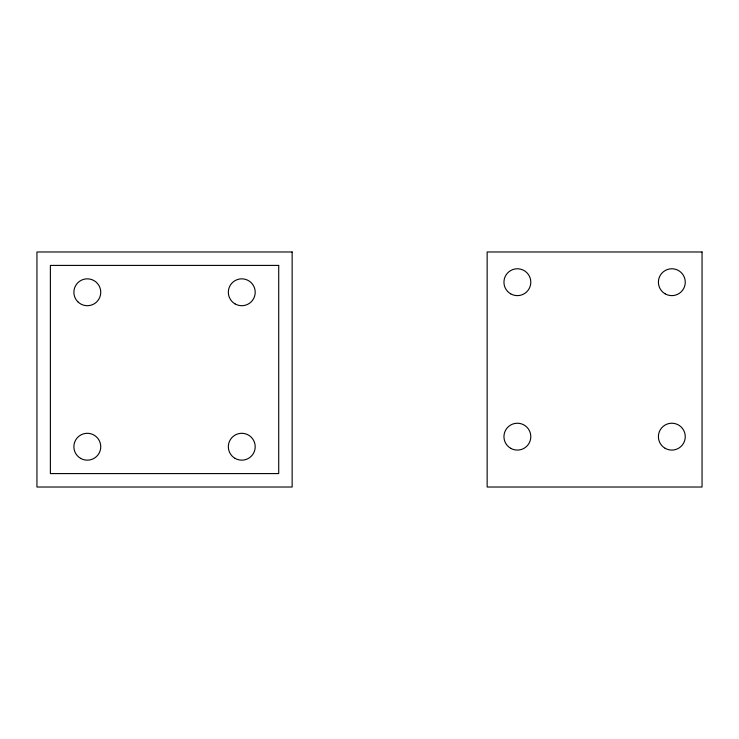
<?xml version="1.0" encoding="UTF-8"?>
<svg xmlns="http://www.w3.org/2000/svg" width="739" height="739" viewBox="0 0 739 739"><rect width="100%" height="100%" fill="white"/><g stroke="black" fill="none" stroke-linecap="round" stroke-linejoin="round"><path stroke-width="1.11" d="M292.145 251.981L36.95 251.981L36.95 487.019L292.145 487.019L292.145 251.981M702.05 251.981L487.149 251.981L487.149 487.019L702.05 487.019L702.05 251.981M278.714 265.412L50.381 265.412L50.381 473.588L278.714 473.588L278.714 265.412M510.658 293.826A13.431 13.431 0 0 0 530.805 282.196A13.431 13.431 0 0 0 510.658 270.566A13.431 13.431 0 0 0 510.658 293.826M665.118 293.826A13.431 13.431 0 0 0 685.265 282.196A13.431 13.431 0 0 0 665.118 270.566A13.431 13.431 0 0 0 665.118 293.826M665.118 448.287A13.431 13.431 0 0 0 685.265 436.657A13.431 13.431 0 0 0 665.118 425.027A13.431 13.431 0 0 0 665.118 448.287M510.658 448.287A13.431 13.431 0 0 0 530.805 436.657A13.431 13.431 0 0 0 510.658 425.027A13.431 13.431 0 0 0 510.658 448.287M80.597 458.365A13.431 13.431 0 0 0 100.744 446.726A13.431 13.431 0 0 0 80.597 435.095A13.431 13.431 0 0 0 80.597 458.365M235.057 458.365A13.431 13.431 0 0 0 255.204 446.726A13.431 13.431 0 0 0 235.057 435.095A13.431 13.431 0 0 0 235.057 458.365M235.057 303.905A13.431 13.431 0 0 0 255.204 292.274A13.431 13.431 0 0 0 235.057 280.635A13.431 13.431 0 0 0 235.057 303.905M77.817 301.771A13.431 13.431 0 0 0 100.292 295.748A13.431 13.431 0 0 0 83.84 279.296A13.431 13.431 0 0 0 77.817 301.771"/></g></svg>
